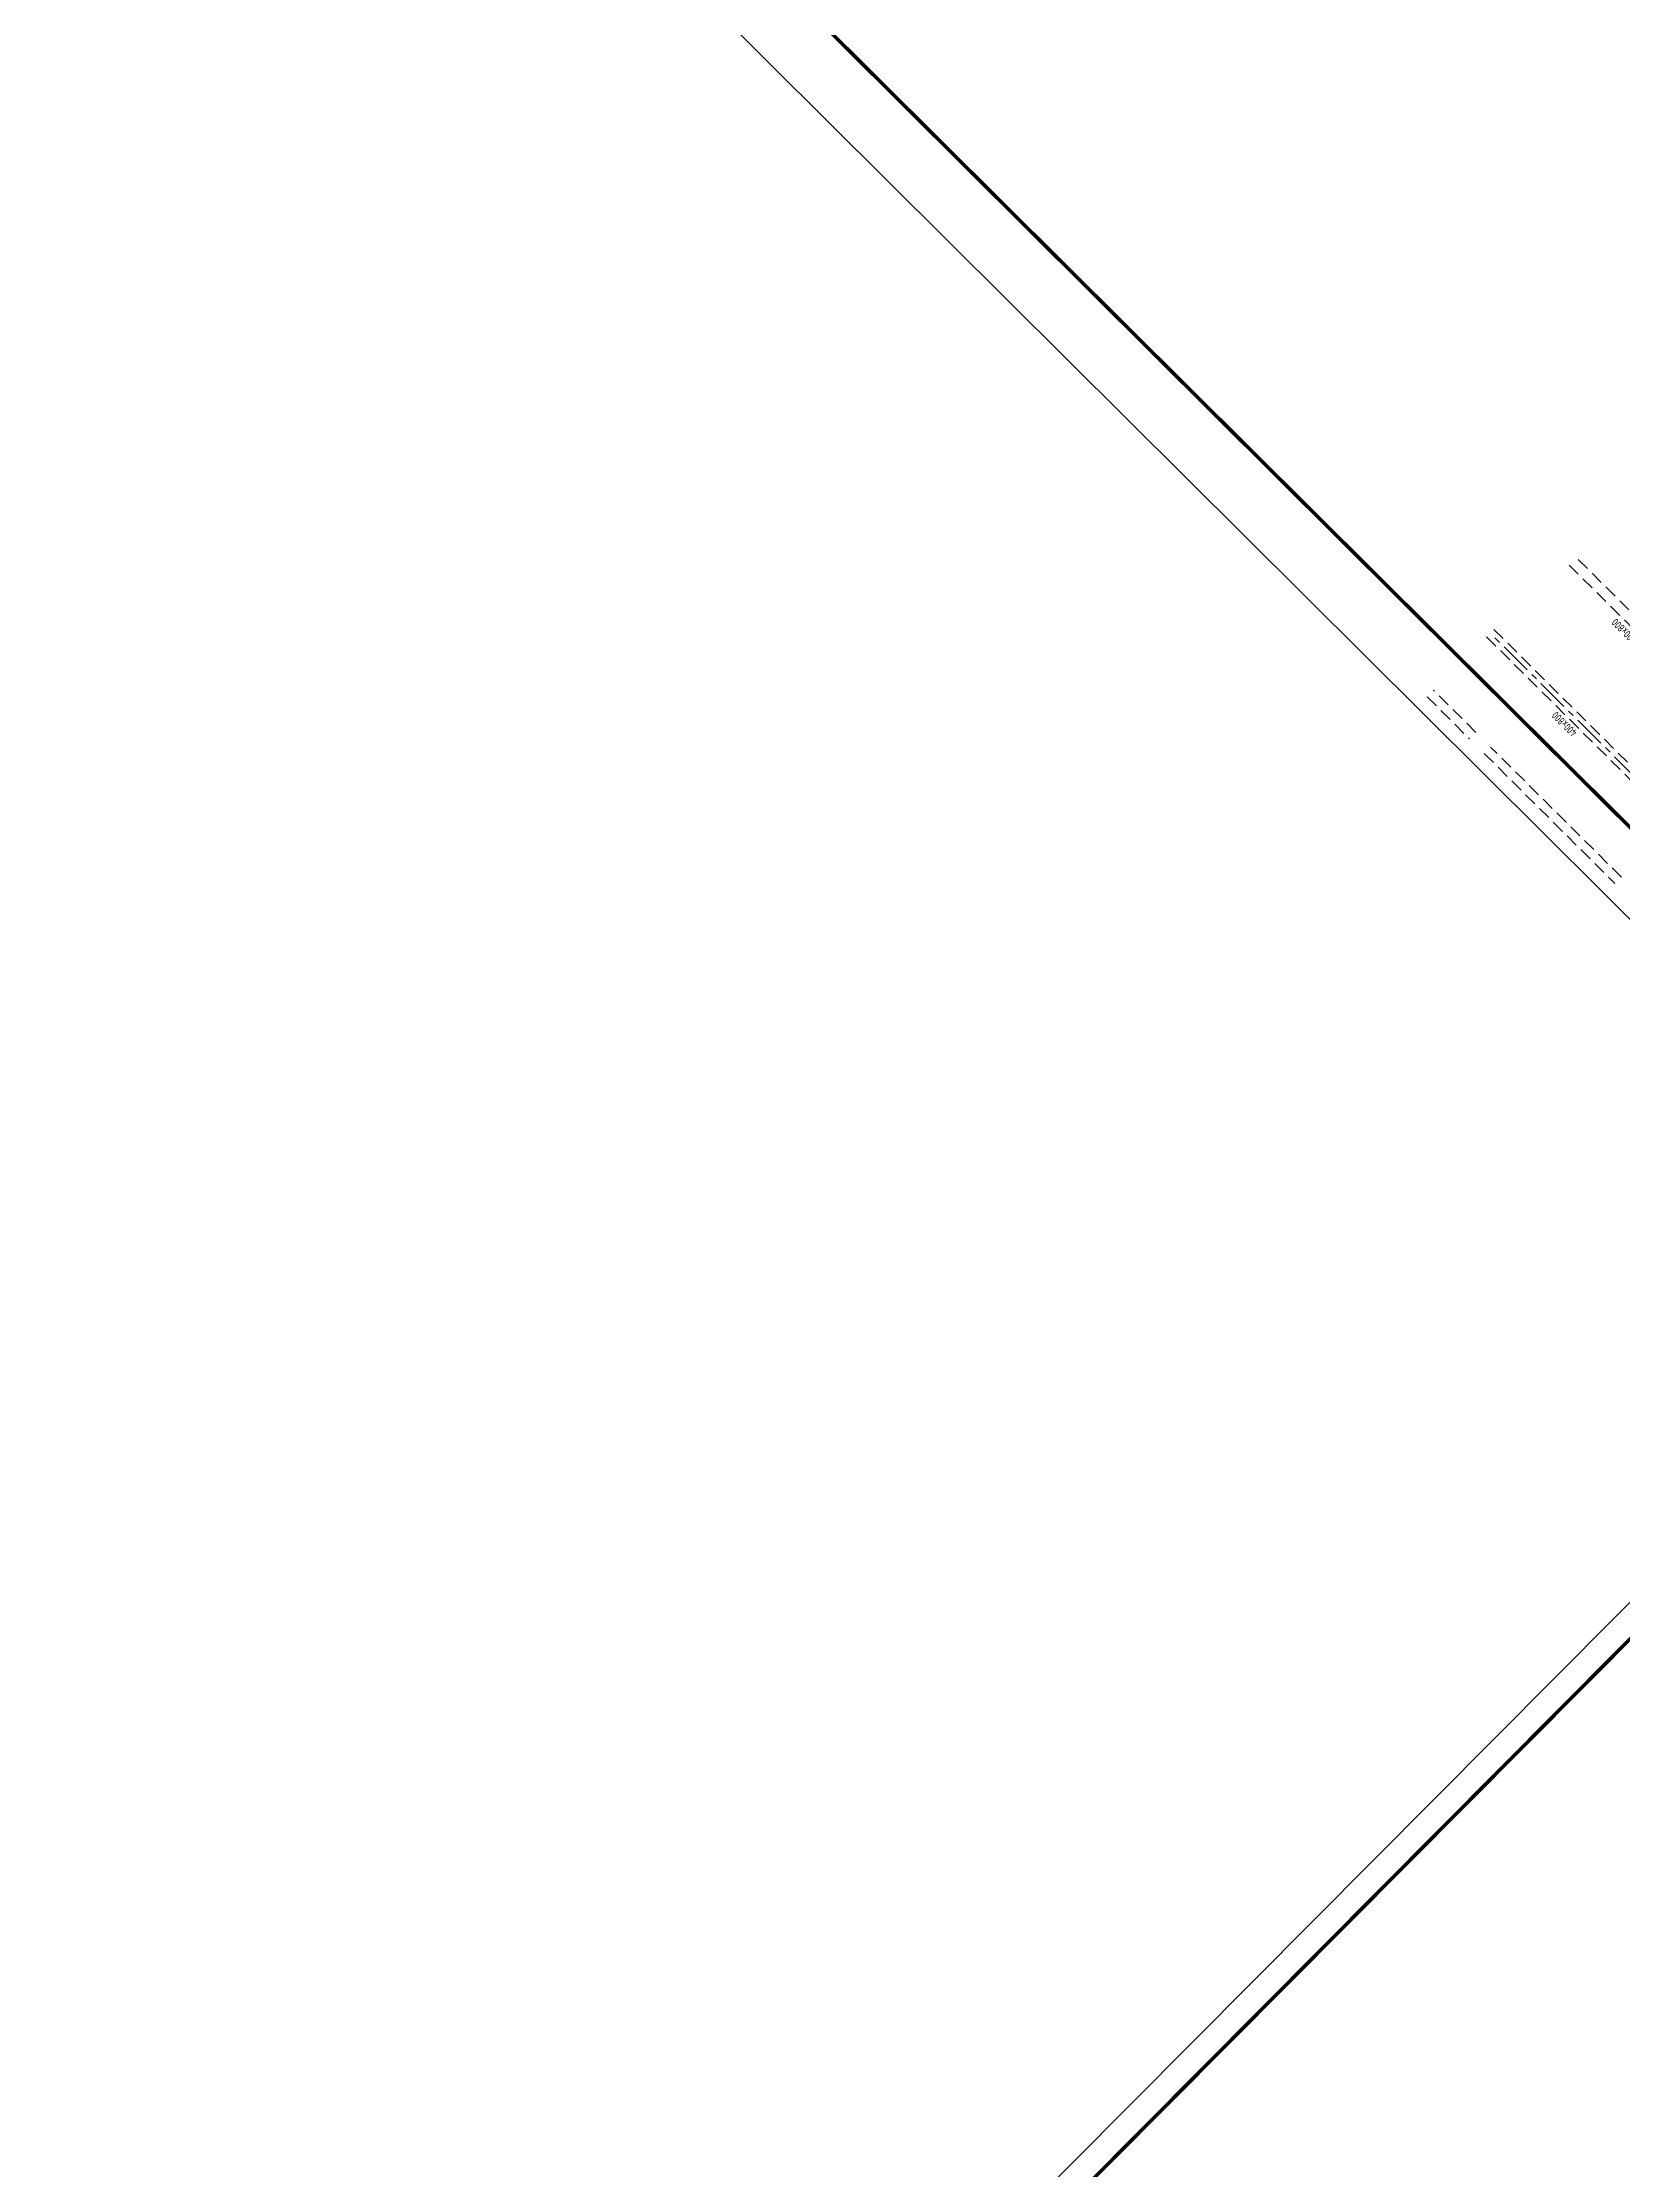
# Model space of a CAD drawing. Extents: x -10019161317 to 520012312, y -3104337261 to 7448155121.
# Drawn here: x 518728909 to 518789741, y 3499919778 to 3500001662 of the extents above; entities that cross this region are included whole.
import ezdxf
from ezdxf.enums import TextEntityAlignment as Align

# ---------------------------------------------------------------- set-up
doc = ezdxf.new("R2010")
doc.units = 0
doc.header["$LTSCALE"] = 1000
doc.header["$MEASUREMENT"] = 0
doc.linetypes.add('CENTER', pattern=[2, 1.25, -0.25, 0.25, -0.25])
doc.linetypes.add('DASHED', pattern=[0.75, 0.5, -0.25])
for name, color, linetype in [('S_AXIS', 8, 'CENTER'), ('S_BEAM', 4, 'DASHED'), ('S_BEAM_SECD_TEXT_VERT', 211, 'CONTINUOUS'), ('S_BEAM_TEXT_HORZ', 7, 'CONTINUOUS')]:
    doc.layers.add(name, color=color, linetype=linetype)
doc.layers.add('内框', color=8, linetype='CONTINUOUS', plot=False)
doc.styles.add('样式 1_yjk', font='Tssdeng.shx', dxfattribs={"width": 0.7, "bigfont": 'Tssdchn.shx'})
doc.styles.add('黑体', font='simhei.ttf')

# ---------------------------------------------------------------- blocks, each defined once
blk = doc.blocks.new('THAPE_A0L_inner')
at = {"layer": '内框'}
blk.add_lwpolyline([(0, 0), (1189, 0), (1189, 841), (0, 841)], close=True, dxfattribs=at)
at = {"layer": '内框', "const_width": 1.4}
blk.add_lwpolyline([(25, 831), (25, 10), (1179, 10), (1179, 831)], close=True, dxfattribs=at)
at = {"layer": '内框', "style": '黑体', "width": 0.8}
blk.add_attdef('内框名称', (66.25, 846.96), '', height=9, dxfattribs=at)

msp = doc.modelspace()

# ---------------------------------------------------------------- linework, layer by layer
at = {"layer": 'S_AXIS'}
msp.add_line((518837121.9317, 3499926741.3512), (518784652.5431, 3499978923.3717), dxfattribs=at)
at = {"layer": 'S_BEAM'}
for p, q in [((518792647.6324, 3499977177.563), (518787967.9302, 3499981831.6351)), ((518787685.8652, 3499981548.0167), (518792365.5674, 3499976893.9447)), ((518784511.5106, 3499978781.5625), (518790844.7691, 3499972482.9904)), ((518790993.8277, 3499972898.8867), (518784793.5756, 3499979065.1808)), ((518784097.3924, 3499975103.5586), (518782466.6144, 3499976725.405)), ((518782219.8076, 3499976477.239), (518783850.5856, 3499974855.3926)), ((518784418.2156, 3499974290.8714), (518789452.0268, 3499969284.6297)), ((518789698.8336, 3499969532.7958), (518784665.0225, 3499974539.0374))]:
    msp.add_line(p, q, dxfattribs=at)

# ---------------------------------------------------------------- block references
at = {"layer": '内框', "xscale": 100, "yscale": 100, "zscale": 100, "rotation": 45.15729833413873}
for p in [(518809624.9343, 3499948434.5681), (518788539.5966, 3499820855.7213)]:
    msp.add_blockref('THAPE_A0L_inner', p, dxfattribs=at)

# ---------------------------------------------------------------- texts
at = {"layer": 'S_BEAM_SECD_TEXT_VERT', "linetype": 'Continuous', "style": '样式 1_yjk', "width": 0.7}
msp.add_text('400x800', height=300, rotation=135.157326791, dxfattribs=at).set_placement((518787609.8308, 3499975528.729), align=Align.CENTER)
at = {"layer": 'S_BEAM_TEXT_HORZ', "linetype": 'Continuous', "style": '样式 1_yjk', "width": 0.7}
msp.add_text('400x800', height=300, rotation=135.157326791, dxfattribs=at).set_placement((518789913.8074, 3499979108.4556), align=Align.CENTER)

doc.saveas('drawing.dxf')
